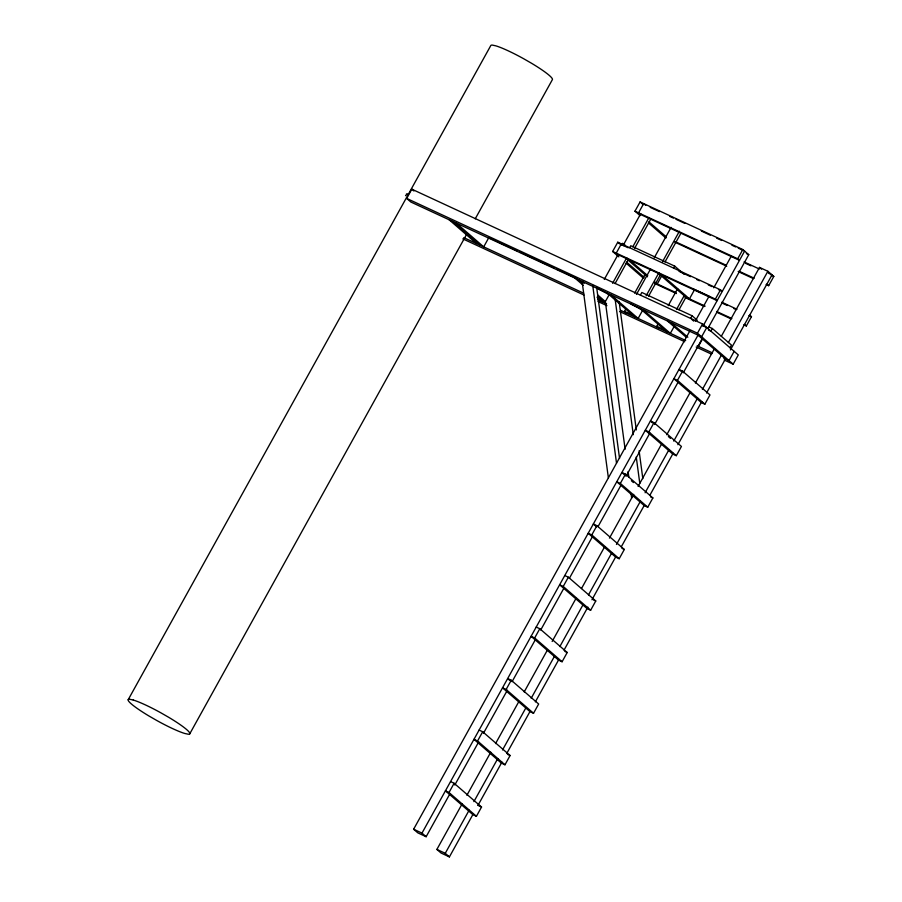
<?xml version="1.0" encoding="UTF-8"?>
<svg xmlns="http://www.w3.org/2000/svg" width="902" height="902" viewBox="0 0 902 902"><rect width="100%" height="100%" fill="white"/><g stroke="black" fill="none" stroke-linecap="round" stroke-linejoin="round"><path stroke-width="1.35" d="M128.197 699.704L490.812 45.528A35.189 4.352 29 0 1 492.368 45.1L495.908 45.867A35.189 4.352 29 0 1 523.555 58.675L531.458 63.219A35.189 4.352 29 0 1 552.396 79.613L475.23 218.825M702.906 325.78L706.728 327.55L701.609 336.796L410.85 202.025L406.701 198.429L411.831 189.183L702.579 323.953L738.298 354.937L733.179 364.183L724.25 360.045M189.781 733.788L467.033 233.607M488.816 237.621L483.697 246.866L456.277 223.076M618.828 256.844L612.638 251.466L617.769 242.221L720.495 289.835L722.276 291.38L718.466 289.61M640.127 215.657L634.963 211.181L640.093 201.935L742.831 249.55L748.761 254.691L707.833 328.52M621.32 245.299L622.425 243.326L624.793 244.419M604.272 279.428L617.78 255.074M623.181 245.333L640.736 213.661M629.652 247.723L630.757 245.75L674.707 266.124L683.998 274.185M612.582 283.284L626.755 257.701M632.832 246.742L649.034 217.506M615.04 283.611L628.536 259.246M634.613 248.287L650.816 219.051M609.188 294.638L605.343 301.584L625.12 449.286M626.292 312.96L624.511 311.415L625.864 308.98M634.647 293.15L645.449 273.667M654.221 257.825L671.099 227.383M636.474 294.379L650.624 268.864M640.364 295.112L641.829 292.473L692.093 315.768L697.28 320.266M662.53 261.681L679.409 231.228M646.125 295.8L658.934 272.708M664.977 262.008L681.179 232.772M648.583 296.127L660.704 274.253M642.607 310.356L638.12 318.451L610.699 294.661M661.741 275.843L657.254 283.938L655.145 282.112M673.614 268.097L674.707 266.124M658.505 327.9L656.724 326.355L658.077 323.919M668.179 305.688L677.616 288.674M676.489 309.544L684.573 294.954M678.935 309.871L686.343 296.499M674.177 326.445L670.333 333.379L642.912 309.589M694.585 289.621L689.466 298.866L662.045 275.087L658.516 273.453L685.937 297.232M690.628 318.406L692.093 315.768M450.008 793.647L426.139 836.718L417.773 832.839L413.623 829.231L689.861 330.887M695.318 321.044L708.961 296.431M713.73 287.817L731.466 255.83M618.005 254.668L717.146 300.625L715.365 299.092L720.495 289.835M640.33 214.383L739.482 260.34L737.701 258.795L742.831 249.55M733.179 364.183L697.46 333.199L702.579 323.953M426.139 836.718L421.989 833.11L698.227 334.766M702.996 326.152L744.612 251.094L738.253 248.14M454.123 783.263L481.544 807.042L476.425 816.299L449.004 792.508L454.123 783.263L450.538 781.594M482.683 731.747L510.104 755.526L504.973 764.783L477.553 740.993L482.683 731.747L479.097 730.079M511.242 680.232L538.663 704.022L533.533 713.268L506.112 689.478L511.242 680.232L507.657 678.563L509.765 680.401M539.791 628.717L567.211 652.507L562.093 661.752L534.672 637.962L539.791 628.717L536.205 627.048M568.35 577.201L595.771 600.991L590.641 610.237L563.22 586.447L568.35 577.201L564.765 575.532M596.91 525.686L624.319 549.476L619.2 558.721L591.78 534.931L596.91 525.686L593.324 524.017L596.481 526.768M625.458 474.17L652.879 497.96L647.749 507.206L620.339 483.416L625.458 474.17L621.873 472.513L626.089 476.166L649.857 433.118M654.018 422.655L681.438 446.445L676.308 455.69L648.888 431.9L654.018 422.655L650.432 420.997L652.541 422.824M682.566 371.139L709.987 394.929L704.868 404.175L677.447 380.385L682.566 371.139L678.981 369.482L681.089 371.308M454.788 785.033L478.658 741.963M483.427 733.349L507.307 690.289M512.077 681.675L535.269 639.834M540.726 629.991L563.919 588.149M569.376 578.306L592.558 536.476M598.015 526.633L621.207 484.791M654.626 424.504L678.507 381.433M683.276 372.819L702.376 338.363M698.396 346.391L702.883 338.295M708.758 326.851L712.343 328.508L710.877 331.147L708.487 330.042M473.279 813.829L449.41 856.9L441.044 853.021L436.884 849.425L462.128 803.896M466.898 795.282L490.778 752.212M495.548 743.598L518.74 701.767M524.197 691.924L547.39 650.083M552.159 641.469L576.028 598.398M581.486 588.555L604.678 546.725M609.448 538.111L633.689 494.386M638.097 486.426L661.29 444.596M666.747 434.741L690.616 391.682M695.397 383.068L714.497 348.612M721.318 336.311L759.507 267.398L767.873 271.276L773.803 276.418L768.673 285.675L766.136 284.491M449.41 856.9L445.261 853.303L469.13 810.233M473.9 801.619L497.78 758.548M502.549 749.934L525.742 708.104M531.199 698.261L554.392 656.419M559.849 646.576L583.03 604.746M588.487 594.892L611.68 553.061M616.461 544.447L640.33 501.377M645.099 492.763L668.98 449.703M673.749 441.089L697.618 398.019M702.399 389.405L721.499 354.948M728.32 342.647L767.873 271.276M730 347.732L731.466 345.094L712.343 328.508M478.049 805.215L501.929 762.156M506.698 753.542L529.891 711.701M535.348 701.857L558.541 660.027M563.998 650.173L587.867 607.114M591.96 599.729L615.829 556.658M621.286 546.815L644.479 504.985M649.936 495.142L673.129 453.3M677.898 444.686L701.767 401.615M706.548 393.001L725.648 358.556M730.417 349.942L772.022 274.873L768.436 273.216M743.8 324.788L746.349 325.96L751.467 316.703L749.697 315.17M734.149 351.34L729.03 360.586L723.923 358.218M406.452 193.907L408.414 193.885M650.207 207.336L653.77 208.982M654.356 209.264L659.441 211.62M669.611 216.333L673.422 218.092M675.97 219.276L684.866 223.403M701.384 231.059L710.291 235.185M716.639 238.128L721.724 240.484M731.894 245.197L735.705 246.968M746.371 253.586L748.761 254.691M634.963 211.181L737.701 258.795M744.06 261.918L759.315 268.988M745.841 263.463L750.926 265.819M771.266 275.245L773.803 276.418M675.372 241.713L726.223 265.278M738.93 271.164L754.185 278.233M674.617 242.074L726.73 266.225M738.174 271.536L753.418 278.605M623.124 245.423L628.209 247.779M679.059 271.344L690.492 276.655M696.851 279.597L699.4 280.77M708.296 284.897L712.106 286.667M612.638 251.466L715.365 299.092M693.762 289.238L709.017 296.307M721.735 302.204L736.979 309.273M722.243 303.162L727.316 305.519M733.676 308.461L736.224 309.634M748.931 315.531L751.467 316.703M654.897 282.845L675.925 292.598M683.558 296.138L705.161 306.15M716.605 311.461L731.86 318.53M654.829 283.544L676.432 293.556M685.328 297.683L704.394 306.522M717.113 312.408L731.094 318.891M406.701 198.429L697.46 333.199M489.312 237.846L517.365 250.846M519.913 252.03L554.347 267.995M556.895 269.168L577.303 278.628M608.963 294.571L598.872 289.181M641.175 309.499L631.084 304.109M624.511 311.415L632.821 315.272M656.724 326.355L665.033 330.2M463.775 237.632L583.65 293.195M597.676 299.701L606.606 303.839M620.632 310.344L685.667 340.482M697.145 345.804L712.445 352.896M462.827 238.872L583.977 295.022M598.003 301.527L606.933 305.665M619.685 311.573L684.719 341.723M696.197 347.044L711.498 354.136M677.447 380.385L673.862 378.727L701.282 402.506L704.868 404.175M648.888 431.9L645.302 430.243L672.723 454.022L676.308 455.69M650.489 496.844L652.879 497.96M620.339 483.416L616.754 481.758L644.163 505.537L647.749 507.206M621.929 548.36L624.319 549.476M591.78 534.931L588.194 533.274L615.615 557.053L619.2 558.721M593.381 599.875L595.771 600.991M563.22 586.447L559.635 584.789L587.055 608.568L590.641 610.237M564.821 651.391L567.211 652.507M534.672 637.962L531.086 636.293L558.507 660.084L562.093 661.752M506.112 689.478L502.527 687.809L529.948 711.599L533.533 713.268M507.713 754.422L510.104 755.526M477.553 740.993L473.967 739.324L501.388 763.115L504.973 764.783M477.959 805.385L481.544 807.042M449.004 792.508L445.419 790.84L472.84 814.63L476.425 816.299M413.623 829.231L421.989 833.11M436.884 849.425L445.261 853.303M759.507 267.398L761.581 269.202M766.903 284.13L768.673 285.675M645.742 205.385L643.678 203.593L638.56 212.838L640.623 214.631M640.093 201.935L643.194 204.619M648.876 221.802L666.431 237.034M648.391 222.828L665.947 238.049M744.567 324.416L746.349 325.96M623.417 245.671L621.354 243.878L616.224 253.135L618.287 254.928M617.769 242.221L619.832 244.014M647.76 275.708L629.833 260.148L626.304 258.513L647.399 276.813M626.552 262.087L644.096 277.32M691.665 319.308L693.739 321.112M626.056 263.113L643.611 278.346M698.024 335.138L725.445 358.917M670.975 322.6L687.854 337.235M667.457 320.965L686.433 337.438M639.394 307.954L666.815 331.744M607.181 293.026L634.602 316.816M584.192 283.217L582.083 281.39L608.376 477.88M597.902 295.112L605.276 301.516M578.498 279.733L582.715 283.386M597.474 296.194L605.907 303.512M574.912 278.064L583.346 285.382M597.056 297.277L602.322 301.854M452.691 221.418L480.112 245.209M449.106 219.75L476.527 243.54M411.831 189.183L413.905 190.976M668.359 436.545L670.468 438.372M631.366 480.743L633.475 482.57M619.167 301.956L636.305 429.938M639.101 450.808L642.822 478.635M615.017 298.359L633.272 434.685M636.248 456.953L639.789 483.382M628.108 471.588L628.852 477.158M631.096 493.879L631.648 498.062M596.65 287.332L619.55 458.442M592.682 285.122L616.517 463.2M405.55 195.666A48.46 5.987 29 0 1 406.362 194.99M133.293 700.042L129.753 699.275A35.189 4.352 29 0 0 149.134 716.098L157.038 720.642A35.189 4.352 29 0 0 184.685 733.45L188.225 734.217A35.189 4.352 29 0 0 168.843 717.394L160.939 712.851A35.189 4.352 29 0 0 133.293 700.042"/></g></svg>
